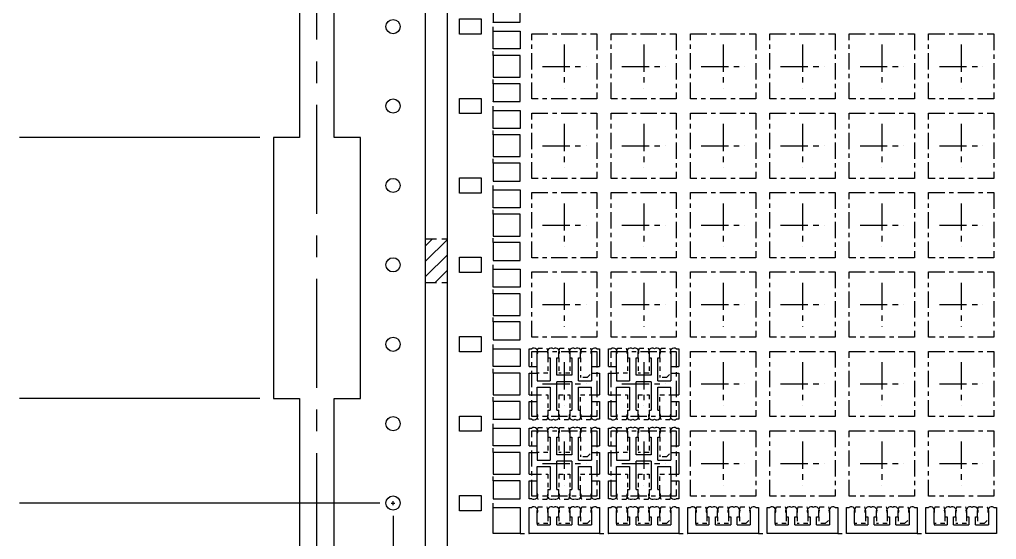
# Model space of a CAD drawing. Extents: x -116 to -15, y -123 to -4.
# Drawn here: x -97.91 to -75.45, y -67.79 to -55.84 of the extents above; entities that cross this region are included whole.
import ezdxf

# ---------------------------------------------------------------- set-up
doc = ezdxf.new("R2010")
doc.units = 0
doc.header["$MEASUREMENT"] = 0
for name, pattern in [('CENTER', [2, 1.25, -0.25, 0.25, -0.25]), ('CENTERX2', [4, 2.5, -0.5, 0.5, -0.5]), ('HIDDEN', [0.375, 0.25, -0.125])]:
    doc.linetypes.add(name, pattern=pattern)
doc.layers.add('1', color=7, linetype='CONTINUOUS')
doc.layers.add('1D', color=4, linetype='CONTINUOUS')

msp = doc.modelspace()

# ---------------------------------------------------------------- hatches: boundary and pattern name
at = {"layer": '1D', "linetype": 'ByBlock'}
h = msp.add_hatch(dxfattribs=at)
h.set_pattern_fill('ANSI31', color=256, scale=2, style=0)
h.set_pattern_definition([(45, (500.50223, 507.88547), (-0.176776695, 0.176776695), [])])
h.paths.add_polyline_path([(-88.074, -61.88), (-88.574, -61.88), (-88.574, -60.88), (-88.074, -60.88)])
h.paths.add_polyline_path([(-88.074, -29.22), (-88.574, -29.22), (-88.574, -28.22), (-88.074, -28.22)])
h.paths.add_polyline_path([(-88.074, -45.55), (-88.574, -45.55), (-88.574, -44.55), (-88.074, -44.55)])
h.paths.add_polyline_path([(-79.404, -19.55), (-79.404, -19.05), (-78.404, -19.05), (-78.404, -19.55)])
h.paths.add_polyline_path([(-46.744, -19.55), (-46.744, -19.05), (-45.744, -19.05), (-45.744, -19.55)])
h.paths.add_polyline_path([(-63.074, -19.55), (-63.074, -19.05), (-62.074, -19.05), (-62.074, -19.55)])
h.paths.add_polyline_path([(-37.074, -28.22), (-36.574, -28.22), (-36.574, -29.22), (-37.074, -29.22)])
h.paths.add_polyline_path([(-37.074, -60.88), (-36.574, -60.88), (-36.574, -61.88), (-37.074, -61.88)])
h.paths.add_polyline_path([(-37.074, -44.55), (-36.574, -44.55), (-36.574, -45.55), (-37.074, -45.55)])
h.paths.add_polyline_path([(-45.744, -70.55), (-45.744, -71.05), (-46.744, -71.05), (-46.744, -70.55)])
h.paths.add_polyline_path([(-78.404, -70.55), (-78.404, -71.05), (-79.404, -71.05), (-79.404, -70.55)])
h.paths.add_polyline_path([(-62.074, -70.55), (-62.074, -71.05), (-63.074, -71.05), (-63.074, -70.55)])

# ---------------------------------------------------------------- linework, layer by layer
at = {"layer": '1'}
for p, q in [((-86.197, -63.813), (-86.197, -63.402)), ((-86.197, -63.402), (-86.136, -63.402)), ((-86.011, -63.963), (-86.011, -63.478)), ((-85.761, -63.478), (-85.761, -63.613)), ((-85.511, -63.613), (-85.511, -63.478)), ((-85.261, -63.478), (-85.261, -63.613)), ((-85.011, -63.613), (-85.011, -63.478)), ((-84.761, -63.478), (-84.761, -63.963)), ((-84.636, -63.402), (-84.575, -63.402)), ((-84.575, -63.402), (-84.575, -63.813)), ((-84.372, -63.813), (-84.372, -63.402)), ((-84.372, -63.402), (-84.311, -63.402)), ((-84.186, -63.963), (-84.186, -63.478)), ((-83.936, -63.478), (-83.936, -63.613)), ((-83.686, -63.613), (-83.686, -63.478)), ((-83.436, -63.478), (-83.436, -63.613)), ((-83.186, -63.613), (-83.186, -63.478)), ((-82.936, -63.478), (-82.936, -63.963)), ((-82.811, -63.402), (-82.75, -63.402)), ((-82.75, -63.402), (-82.75, -63.813)), ((-85.761, -63.613), (-85.711, -63.613)), ((-85.561, -63.613), (-85.511, -63.613)), ((-85.261, -63.613), (-85.211, -63.613)), ((-85.061, -63.613), (-85.011, -63.613)), ((-83.936, -63.613), (-83.886, -63.613)), ((-83.736, -63.613), (-83.686, -63.613)), ((-83.436, -63.613), (-83.386, -63.613)), ((-83.236, -63.613), (-83.186, -63.613)), ((-86.197, -63.813), (-86.011, -63.813)), ((-86.197, -64.463), (-86.197, -63.963)), ((-86.197, -63.963), (-86.011, -63.963)), ((-86.011, -63.963), (-86.011, -64.138)), ((-84.761, -63.813), (-84.575, -63.813)), ((-84.761, -63.963), (-84.575, -63.963)), ((-84.761, -63.963), (-84.761, -64.138)), ((-84.372, -63.813), (-84.186, -63.813)), ((-84.372, -64.463), (-84.372, -63.963)), ((-84.372, -63.963), (-84.186, -63.963)), ((-84.186, -63.963), (-84.186, -64.138)), ((-82.936, -63.813), (-82.75, -63.813)), ((-82.936, -63.963), (-82.75, -63.963)), ((-82.936, -63.963), (-82.936, -64.138)), ((-86.011, -64.138), (-85.711, -64.138)), ((-85.211, -64.013), (-85.561, -64.013)), ((-85.211, -64.163), (-85.561, -64.163)), ((-85.061, -64.138), (-84.761, -64.138)), ((-84.186, -64.138), (-83.886, -64.138)), ((-83.386, -64.013), (-83.736, -64.013)), ((-83.386, -64.163), (-83.736, -64.163)), ((-83.236, -64.138), (-82.936, -64.138)), ((-86.011, -64.288), (-85.711, -64.288)), ((-86.011, -64.463), (-86.011, -64.288)), ((-85.061, -64.288), (-84.761, -64.288)), ((-84.761, -64.463), (-84.761, -64.288)), ((-84.186, -64.288), (-83.886, -64.288)), ((-84.186, -64.463), (-84.186, -64.288)), ((-83.236, -64.288), (-82.936, -64.288)), ((-82.936, -64.463), (-82.936, -64.288)), ((-86.197, -64.463), (-86.011, -64.463)), ((-86.197, -65.024), (-86.197, -64.613)), ((-86.197, -64.613), (-86.011, -64.613)), ((-86.011, -64.948), (-86.011, -64.463)), ((-84.761, -64.463), (-84.761, -64.948)), ((-84.761, -64.463), (-84.575, -64.463)), ((-84.761, -64.613), (-84.575, -64.613)), ((-84.575, -64.613), (-84.575, -65.024)), ((-84.372, -64.463), (-84.186, -64.463)), ((-84.372, -65.024), (-84.372, -64.613)), ((-84.372, -64.613), (-84.186, -64.613)), ((-84.186, -64.948), (-84.186, -64.463)), ((-82.936, -64.463), (-82.936, -64.948)), ((-82.936, -64.463), (-82.75, -64.463)), ((-82.936, -64.613), (-82.75, -64.613)), ((-82.75, -64.613), (-82.75, -65.024)), ((-85.761, -64.813), (-85.761, -64.948)), ((-85.761, -64.813), (-85.711, -64.813)), ((-85.561, -64.813), (-85.511, -64.813)), ((-85.511, -64.948), (-85.511, -64.813)), ((-85.261, -64.813), (-85.261, -64.948)), ((-85.261, -64.813), (-85.211, -64.813)), ((-85.061, -64.813), (-85.011, -64.813)), ((-85.011, -64.948), (-85.011, -64.813)), ((-83.936, -64.813), (-83.936, -64.948)), ((-83.936, -64.813), (-83.886, -64.813)), ((-83.736, -64.813), (-83.686, -64.813)), ((-83.686, -64.948), (-83.686, -64.813)), ((-83.436, -64.813), (-83.436, -64.948)), ((-83.436, -64.813), (-83.386, -64.813)), ((-83.236, -64.813), (-83.186, -64.813)), ((-83.186, -64.948), (-83.186, -64.813)), ((-86.136, -65.024), (-86.197, -65.024)), ((-84.575, -65.024), (-84.636, -65.024)), ((-84.311, -65.024), (-84.372, -65.024)), ((-82.75, -65.024), (-82.811, -65.024)), ((-86.197, -65.638), (-86.197, -65.227)), ((-86.197, -65.227), (-86.136, -65.227)), ((-86.011, -65.788), (-86.011, -65.303)), ((-85.761, -65.303), (-85.761, -65.438)), ((-85.511, -65.438), (-85.511, -65.303)), ((-85.261, -65.303), (-85.261, -65.438)), ((-85.011, -65.438), (-85.011, -65.303)), ((-84.761, -65.303), (-84.761, -65.788)), ((-84.636, -65.227), (-84.575, -65.227)), ((-84.575, -65.227), (-84.575, -65.638)), ((-84.372, -65.638), (-84.372, -65.227)), ((-84.372, -65.227), (-84.311, -65.227)), ((-84.186, -65.788), (-84.186, -65.303)), ((-83.936, -65.303), (-83.936, -65.438)), ((-83.686, -65.438), (-83.686, -65.303)), ((-83.436, -65.303), (-83.436, -65.438)), ((-83.186, -65.438), (-83.186, -65.303)), ((-82.936, -65.303), (-82.936, -65.788)), ((-82.811, -65.227), (-82.75, -65.227)), ((-82.75, -65.227), (-82.75, -65.638)), ((-85.761, -65.438), (-85.711, -65.438)), ((-85.561, -65.438), (-85.511, -65.438)), ((-85.261, -65.438), (-85.211, -65.438)), ((-85.061, -65.438), (-85.011, -65.438)), ((-83.936, -65.438), (-83.886, -65.438)), ((-83.736, -65.438), (-83.686, -65.438)), ((-83.436, -65.438), (-83.386, -65.438)), ((-83.236, -65.438), (-83.186, -65.438)), ((-86.197, -65.638), (-86.011, -65.638)), ((-86.197, -66.288), (-86.197, -65.788)), ((-86.197, -65.788), (-86.011, -65.788)), ((-86.011, -65.788), (-86.011, -65.963)), ((-84.761, -65.638), (-84.575, -65.638)), ((-84.761, -65.788), (-84.575, -65.788)), ((-84.761, -65.788), (-84.761, -65.963)), ((-84.372, -65.638), (-84.186, -65.638)), ((-84.372, -66.288), (-84.372, -65.788)), ((-84.372, -65.788), (-84.186, -65.788)), ((-84.186, -65.788), (-84.186, -65.963)), ((-82.936, -65.638), (-82.75, -65.638)), ((-82.936, -65.788), (-82.75, -65.788)), ((-82.936, -65.788), (-82.936, -65.963)), ((-86.011, -65.963), (-85.711, -65.963)), ((-85.211, -65.838), (-85.561, -65.838)), ((-85.211, -65.988), (-85.561, -65.988)), ((-85.061, -65.963), (-84.761, -65.963)), ((-84.186, -65.963), (-83.886, -65.963)), ((-83.386, -65.838), (-83.736, -65.838)), ((-83.386, -65.988), (-83.736, -65.988)), ((-83.236, -65.963), (-82.936, -65.963)), ((-86.011, -66.113), (-85.711, -66.113)), ((-86.011, -66.288), (-86.011, -66.113)), ((-85.061, -66.113), (-84.761, -66.113)), ((-84.761, -66.288), (-84.761, -66.113)), ((-84.186, -66.113), (-83.886, -66.113)), ((-84.186, -66.288), (-84.186, -66.113)), ((-83.236, -66.113), (-82.936, -66.113)), ((-82.936, -66.288), (-82.936, -66.113)), ((-86.197, -66.288), (-86.011, -66.288)), ((-86.197, -66.849), (-86.197, -66.438)), ((-86.197, -66.438), (-86.011, -66.438)), ((-86.011, -66.773), (-86.011, -66.288)), ((-84.761, -66.288), (-84.761, -66.773)), ((-84.761, -66.288), (-84.575, -66.288)), ((-84.761, -66.438), (-84.575, -66.438)), ((-84.575, -66.438), (-84.575, -66.849)), ((-84.372, -66.288), (-84.186, -66.288)), ((-84.372, -66.849), (-84.372, -66.438)), ((-84.372, -66.438), (-84.186, -66.438)), ((-84.186, -66.773), (-84.186, -66.288)), ((-82.936, -66.288), (-82.936, -66.773)), ((-82.936, -66.288), (-82.75, -66.288)), ((-82.936, -66.438), (-82.75, -66.438)), ((-82.75, -66.438), (-82.75, -66.849)), ((-85.761, -66.638), (-85.761, -66.773)), ((-85.761, -66.638), (-85.711, -66.638)), ((-85.561, -66.638), (-85.511, -66.638)), ((-85.511, -66.773), (-85.511, -66.638)), ((-85.261, -66.638), (-85.261, -66.773)), ((-85.261, -66.638), (-85.211, -66.638)), ((-85.061, -66.638), (-85.011, -66.638)), ((-85.011, -66.773), (-85.011, -66.638)), ((-83.936, -66.638), (-83.936, -66.773)), ((-83.936, -66.638), (-83.886, -66.638)), ((-83.736, -66.638), (-83.686, -66.638)), ((-83.686, -66.773), (-83.686, -66.638)), ((-83.436, -66.638), (-83.436, -66.773)), ((-83.436, -66.638), (-83.386, -66.638)), ((-83.236, -66.638), (-83.186, -66.638)), ((-83.186, -66.773), (-83.186, -66.638)), ((-86.136, -66.849), (-86.197, -66.849)), ((-84.575, -66.849), (-84.636, -66.849)), ((-84.311, -66.849), (-84.372, -66.849)), ((-82.75, -66.849), (-82.811, -66.849)), ((-86.011, -67.423), (-86.011, -67.128)), ((-85.761, -67.128), (-85.761, -67.263)), ((-85.511, -67.263), (-85.511, -67.128)), ((-85.261, -67.128), (-85.261, -67.263)), ((-85.011, -67.263), (-85.011, -67.128)), ((-84.761, -67.128), (-84.761, -67.448)), ((-84.186, -67.423), (-84.186, -67.128)), ((-83.936, -67.128), (-83.936, -67.263)), ((-83.686, -67.263), (-83.686, -67.128)), ((-83.436, -67.128), (-83.436, -67.263)), ((-83.186, -67.263), (-83.186, -67.128)), ((-82.936, -67.128), (-82.936, -67.448)), ((-82.361, -67.423), (-82.361, -67.128)), ((-82.111, -67.128), (-82.111, -67.263)), ((-81.861, -67.263), (-81.861, -67.128)), ((-81.611, -67.128), (-81.611, -67.263)), ((-81.361, -67.263), (-81.361, -67.128)), ((-81.111, -67.128), (-81.111, -67.448)), ((-80.536, -67.423), (-80.536, -67.128)), ((-80.286, -67.128), (-80.286, -67.263)), ((-80.036, -67.263), (-80.036, -67.128)), ((-79.786, -67.128), (-79.786, -67.263)), ((-79.536, -67.263), (-79.536, -67.128)), ((-79.286, -67.128), (-79.286, -67.448)), ((-78.711, -67.423), (-78.711, -67.128)), ((-78.461, -67.128), (-78.461, -67.263)), ((-78.211, -67.263), (-78.211, -67.128)), ((-77.961, -67.128), (-77.961, -67.263)), ((-77.711, -67.263), (-77.711, -67.128)), ((-77.461, -67.128), (-77.461, -67.448)), ((-76.886, -67.423), (-76.886, -67.128)), ((-76.636, -67.128), (-76.636, -67.263)), ((-76.386, -67.263), (-76.386, -67.128)), ((-76.136, -67.128), (-76.136, -67.263)), ((-75.886, -67.263), (-75.886, -67.128)), ((-75.636, -67.128), (-75.636, -67.448)), ((-85.761, -67.263), (-85.711, -67.263)), ((-85.561, -67.263), (-85.511, -67.263)), ((-85.261, -67.263), (-85.211, -67.263)), ((-85.061, -67.263), (-85.011, -67.263)), ((-84.761, -67.323), (-84.761, -67.448)), ((-83.936, -67.263), (-83.886, -67.263)), ((-83.736, -67.263), (-83.686, -67.263)), ((-83.436, -67.263), (-83.386, -67.263)), ((-83.236, -67.263), (-83.186, -67.263)), ((-82.936, -67.323), (-82.936, -67.448)), ((-82.111, -67.263), (-82.061, -67.263)), ((-81.911, -67.263), (-81.861, -67.263)), ((-81.611, -67.263), (-81.561, -67.263)), ((-81.411, -67.263), (-81.361, -67.263)), ((-81.111, -67.323), (-81.111, -67.448)), ((-80.286, -67.263), (-80.236, -67.263)), ((-80.086, -67.263), (-80.036, -67.263)), ((-79.786, -67.263), (-79.736, -67.263)), ((-79.586, -67.263), (-79.536, -67.263)), ((-79.286, -67.323), (-79.286, -67.448)), ((-78.461, -67.263), (-78.411, -67.263)), ((-78.261, -67.263), (-78.211, -67.263)), ((-77.961, -67.263), (-77.911, -67.263)), ((-77.761, -67.263), (-77.711, -67.263)), ((-77.461, -67.323), (-77.461, -67.448)), ((-76.636, -67.263), (-76.586, -67.263)), ((-76.436, -67.263), (-76.386, -67.263)), ((-76.136, -67.263), (-76.086, -67.263)), ((-75.936, -67.263), (-75.886, -67.263)), ((-75.636, -67.323), (-75.636, -67.448)), ((-86.011, -67.423), (-86.011, -67.448)), ((-86.011, -67.448), (-85.711, -67.448)), ((-85.561, -67.448), (-85.211, -67.448)), ((-85.061, -67.448), (-84.761, -67.448)), ((-84.186, -67.423), (-84.186, -67.448)), ((-84.186, -67.448), (-83.886, -67.448)), ((-83.736, -67.448), (-83.386, -67.448)), ((-83.236, -67.448), (-82.936, -67.448)), ((-82.361, -67.423), (-82.361, -67.448)), ((-82.361, -67.448), (-82.061, -67.448)), ((-81.911, -67.448), (-81.561, -67.448)), ((-81.411, -67.448), (-81.111, -67.448)), ((-80.536, -67.423), (-80.536, -67.448)), ((-80.536, -67.448), (-80.236, -67.448)), ((-80.086, -67.448), (-79.736, -67.448)), ((-79.586, -67.448), (-79.286, -67.448)), ((-78.711, -67.423), (-78.711, -67.448)), ((-78.711, -67.448), (-78.411, -67.448)), ((-78.261, -67.448), (-77.911, -67.448)), ((-77.761, -67.448), (-77.461, -67.448)), ((-76.886, -67.423), (-76.886, -67.448)), ((-76.886, -67.448), (-76.586, -67.448)), ((-76.436, -67.448), (-76.086, -67.448)), ((-75.936, -67.448), (-75.636, -67.448))]:
    msp.add_line(p, q, dxfattribs=at)
at = {"layer": '1', "linetype": 'ByBlock'}
for p, q in [((-86.197, -67.648), (-86.197, -67.052)), ((-86.197, -67.052), (-86.136, -67.052)), ((-84.636, -67.052), (-84.575, -67.052)), ((-84.575, -67.052), (-84.575, -67.648)), ((-84.372, -67.648), (-84.372, -67.052)), ((-84.372, -67.052), (-84.311, -67.052)), ((-82.811, -67.052), (-82.75, -67.052)), ((-82.75, -67.052), (-82.75, -67.648)), ((-82.547, -67.648), (-82.547, -67.052)), ((-82.547, -67.052), (-82.486, -67.052)), ((-80.986, -67.052), (-80.925, -67.052)), ((-80.925, -67.052), (-80.925, -67.648)), ((-80.722, -67.648), (-80.722, -67.052)), ((-80.722, -67.052), (-80.661, -67.052)), ((-79.161, -67.052), (-79.1, -67.052)), ((-79.1, -67.052), (-79.1, -67.648)), ((-78.897, -67.648), (-78.897, -67.052)), ((-78.897, -67.052), (-78.836, -67.052)), ((-77.336, -67.052), (-77.275, -67.052)), ((-77.275, -67.052), (-77.275, -67.648)), ((-77.072, -67.648), (-77.072, -67.052)), ((-77.072, -67.052), (-77.011, -67.052)), ((-75.511, -67.052), (-75.45, -67.052)), ((-75.45, -67.052), (-75.45, -67.648)), ((-84.575, -67.648), (-86.197, -67.648)), ((-82.75, -67.648), (-84.372, -67.648)), ((-80.925, -67.648), (-82.547, -67.648)), ((-79.1, -67.648), (-80.722, -67.648)), ((-77.275, -67.648), (-78.897, -67.648)), ((-75.45, -67.648), (-77.072, -67.648))]:
    msp.add_line(p, q, dxfattribs=at)
for points in [[(-36.574, -71.05), (-88.574, -71.05), (-88.574, -19.05), (-36.574, -19.05)], [(-37.074, -70.55), (-88.074, -70.55), (-88.074, -19.55), (-37.074, -19.55)], [(-86.4, -55.488), (-87.021, -55.488), (-87.021, -55.899), (-86.4, -55.899)], [(-87.298, -56.175), (-87.798, -56.175), (-87.798, -55.825), (-87.298, -55.825)], [(-86.4, -56.102), (-86.4, -56.513), (-87.021, -56.513), (-87.021, -56.102)], [(-86.4, -57.163), (-86.4, -56.663), (-87.021, -56.663), (-87.021, -57.163)], [(-86.4, -57.313), (-87.021, -57.313), (-87.021, -57.724), (-86.4, -57.724)], [(-87.298, -58), (-87.798, -58), (-87.798, -57.65), (-87.298, -57.65)], [(-86.4, -57.927), (-86.4, -58.338), (-87.021, -58.338), (-87.021, -57.927)], [(-86.4, -58.988), (-86.4, -58.488), (-87.021, -58.488), (-87.021, -58.988)], [(-86.4, -59.138), (-87.021, -59.138), (-87.021, -59.549), (-86.4, -59.549)], [(-87.298, -59.825), (-87.798, -59.825), (-87.798, -59.475), (-87.298, -59.475)], [(-86.4, -59.752), (-86.4, -60.163), (-87.021, -60.163), (-87.021, -59.752)], [(-86.4, -60.813), (-86.4, -60.313), (-87.021, -60.313), (-87.021, -60.813)], [(-86.4, -60.963), (-87.021, -60.963), (-87.021, -61.374), (-86.4, -61.374)], [(-87.298, -61.65), (-87.798, -61.65), (-87.798, -61.3), (-87.298, -61.3)], [(-86.4, -61.577), (-86.4, -61.988), (-87.021, -61.988), (-87.021, -61.577)], [(-86.4, -62.638), (-86.4, -62.138), (-87.021, -62.138), (-87.021, -62.638)], [(-86.4, -62.788), (-87.021, -62.788), (-87.021, -63.199), (-86.4, -63.199)], [(-87.298, -63.475), (-87.798, -63.475), (-87.798, -63.125), (-87.298, -63.125)], [(-86.4, -63.402), (-86.4, -63.813), (-87.021, -63.813), (-87.021, -63.402)], [(-86.4, -64.463), (-86.4, -63.963), (-87.021, -63.963), (-87.021, -64.463)], [(-86.4, -64.613), (-87.021, -64.613), (-87.021, -65.024), (-86.4, -65.024)], [(-87.298, -65.3), (-87.798, -65.3), (-87.798, -64.95), (-87.298, -64.95)], [(-86.4, -65.227), (-86.4, -65.638), (-87.021, -65.638), (-87.021, -65.227)], [(-86.4, -66.288), (-86.4, -65.788), (-87.021, -65.788), (-87.021, -66.288)], [(-86.4, -66.438), (-87.021, -66.438), (-87.021, -66.849), (-86.4, -66.849)], [(-87.298, -67.125), (-87.798, -67.125), (-87.798, -66.775), (-87.298, -66.775)], [(-86.4, -67.052), (-86.4, -67.648), (-87.021, -67.648), (-87.021, -67.052)]]:
    msp.add_lwpolyline(points, close=True, dxfattribs=at)
at = {"layer": '1'}
msp.add_lwpolyline([(-91.474, -42.05), (-91.474, -48.05), (-92.074, -48.05), (-92.074, -54.05), (-91.474, -54.05), (-91.474, -58.55), (-92.074, -58.55), (-92.074, -64.55), (-91.474, -64.55), (-91.474, -68.958, 1), (-90.674, -68.958), (-90.674, -64.55), (-90.074, -64.55), (-90.074, -58.55), (-90.674, -58.55), (-90.674, -54.05), (-90.074, -54.05), (-90.074, -48.05), (-90.674, -48.05), (-90.674, -42.05)], format="xyb", dxfattribs=at)
for points in [[(-85.711, -63.613), (-85.711, -64.138)], [(-85.561, -64.013), (-85.561, -63.613)], [(-85.211, -63.613), (-85.211, -64.013)], [(-85.061, -64.138), (-85.061, -63.613)], [(-83.886, -63.613), (-83.886, -64.138)], [(-83.736, -64.013), (-83.736, -63.613)], [(-83.386, -63.613), (-83.386, -64.013)], [(-83.236, -64.138), (-83.236, -63.613)], [(-84.575, -63.963), (-84.575, -64.463)], [(-82.75, -63.963), (-82.75, -64.463)], [(-85.561, -64.813), (-85.561, -64.163)], [(-85.211, -64.163), (-85.211, -64.813)], [(-83.736, -64.813), (-83.736, -64.163)], [(-83.386, -64.163), (-83.386, -64.813)], [(-85.711, -64.288), (-85.711, -64.813)], [(-85.061, -64.813), (-85.061, -64.288)], [(-83.886, -64.288), (-83.886, -64.813)], [(-83.236, -64.813), (-83.236, -64.288)], [(-85.711, -65.438), (-85.711, -65.963)], [(-85.561, -65.838), (-85.561, -65.438)], [(-85.211, -65.438), (-85.211, -65.838)], [(-85.061, -65.963), (-85.061, -65.438)], [(-83.886, -65.438), (-83.886, -65.963)], [(-83.736, -65.838), (-83.736, -65.438)], [(-83.386, -65.438), (-83.386, -65.838)], [(-83.236, -65.963), (-83.236, -65.438)], [(-84.575, -65.788), (-84.575, -66.288)], [(-82.75, -65.788), (-82.75, -66.288)], [(-85.561, -66.638), (-85.561, -65.988)], [(-85.211, -65.988), (-85.211, -66.638)], [(-83.736, -66.638), (-83.736, -65.988)], [(-83.386, -65.988), (-83.386, -66.638)], [(-85.711, -66.113), (-85.711, -66.638)], [(-85.061, -66.638), (-85.061, -66.113)], [(-83.886, -66.113), (-83.886, -66.638)], [(-83.236, -66.638), (-83.236, -66.113)], [(-85.711, -67.263), (-85.711, -67.448)], [(-85.561, -67.448), (-85.561, -67.263)], [(-85.211, -67.263), (-85.211, -67.448)], [(-85.061, -67.448), (-85.061, -67.263)], [(-83.886, -67.263), (-83.886, -67.448)], [(-83.736, -67.448), (-83.736, -67.263)], [(-83.386, -67.263), (-83.386, -67.448)], [(-83.236, -67.448), (-83.236, -67.263)], [(-82.061, -67.263), (-82.061, -67.448)], [(-81.911, -67.448), (-81.911, -67.263)], [(-81.561, -67.263), (-81.561, -67.448)], [(-81.411, -67.448), (-81.411, -67.263)], [(-80.236, -67.263), (-80.236, -67.448)], [(-80.086, -67.448), (-80.086, -67.263)], [(-79.736, -67.263), (-79.736, -67.448)], [(-79.586, -67.448), (-79.586, -67.263)], [(-78.411, -67.263), (-78.411, -67.448)], [(-78.261, -67.448), (-78.261, -67.263)], [(-77.911, -67.263), (-77.911, -67.448)], [(-77.761, -67.448), (-77.761, -67.263)], [(-76.586, -67.263), (-76.586, -67.448)], [(-76.436, -67.448), (-76.436, -67.263)], [(-76.086, -67.263), (-76.086, -67.448)], [(-75.936, -67.448), (-75.936, -67.263)]]:
    msp.add_lwpolyline(points, dxfattribs=at)
for centre in [(-89.324, -56), (-89.324, -57.825), (-89.324, -59.65), (-89.324, -61.475), (-89.324, -63.3), (-89.324, -65.125), (-89.324, -66.95)]:
    msp.add_circle(centre, 0.163, dxfattribs=at)
for centre, start, end in [((-86.086, -63.477), 326.4668, 123.5996), ((-85.686, -63.477), 56.4004, 213.5332), ((-85.586, -63.477), 326.4668, 123.5996), ((-85.186, -63.477), 56.4004, 213.5332), ((-85.086, -63.477), 326.4668, 123.5996), ((-84.686, -63.477), 56.4004, 213.5332), ((-84.261, -63.477), 326.4668, 123.5996), ((-83.861, -63.477), 56.4004, 213.5332), ((-83.761, -63.477), 326.4668, 123.5996), ((-83.361, -63.477), 56.4004, 213.5332), ((-83.261, -63.477), 326.4668, 123.5996), ((-82.861, -63.477), 56.4004, 213.5332), ((-86.086, -64.949), 236.4004, 33.5332), ((-85.686, -64.949), 146.4668, 303.5996), ((-85.586, -64.949), 236.4004, 33.5332), ((-85.186, -64.949), 146.4668, 303.5996), ((-85.086, -64.949), 236.4004, 33.5332), ((-84.686, -64.949), 146.4668, 303.5996), ((-84.261, -64.949), 236.4004, 33.5332), ((-83.861, -64.949), 146.4668, 303.5996), ((-83.761, -64.949), 236.4004, 33.5332), ((-83.361, -64.949), 146.4668, 303.5996), ((-83.261, -64.949), 236.4004, 33.5332), ((-82.861, -64.949), 146.4668, 303.5996), ((-86.086, -65.302), 326.4668, 123.5996), ((-85.686, -65.302), 56.4004, 213.5332), ((-85.586, -65.302), 326.4668, 123.5996), ((-85.186, -65.302), 56.4004, 213.5332), ((-85.086, -65.302), 326.4668, 123.5996), ((-84.686, -65.302), 56.4004, 213.5332), ((-84.261, -65.302), 326.4668, 123.5996), ((-83.861, -65.302), 56.4004, 213.5332), ((-83.761, -65.302), 326.4668, 123.5996), ((-83.361, -65.302), 56.4004, 213.5332), ((-83.261, -65.302), 326.4668, 123.5996), ((-82.861, -65.302), 56.4004, 213.5332), ((-86.086, -66.774), 236.4004, 33.5332), ((-85.686, -66.774), 146.4668, 303.5996), ((-85.586, -66.774), 236.4004, 33.5332), ((-85.186, -66.774), 146.4668, 303.5996), ((-85.086, -66.774), 236.4004, 33.5332), ((-84.686, -66.774), 146.4668, 303.5996), ((-84.261, -66.774), 236.4004, 33.5332), ((-83.861, -66.774), 146.4668, 303.5996), ((-83.761, -66.774), 236.4004, 33.5332), ((-83.361, -66.774), 146.4668, 303.5996), ((-83.261, -66.774), 236.4004, 33.5332), ((-82.861, -66.774), 146.4668, 303.5996), ((-86.086, -67.127), 326.4668, 123.5996), ((-85.686, -67.127), 56.4004, 213.5332), ((-85.586, -67.127), 326.4668, 123.5996), ((-85.186, -67.127), 56.4004, 213.5332), ((-85.086, -67.127), 326.4668, 123.5996), ((-84.686, -67.127), 56.4004, 213.5332), ((-84.261, -67.127), 326.4668, 123.5996), ((-83.861, -67.127), 56.4004, 213.5332), ((-83.761, -67.127), 326.4668, 123.5996), ((-83.361, -67.127), 56.4004, 213.5332), ((-83.261, -67.127), 326.4668, 123.5996), ((-82.861, -67.127), 56.4004, 213.5332), ((-82.436, -67.127), 326.4668, 123.5996), ((-82.036, -67.127), 56.4004, 213.5332), ((-81.936, -67.127), 326.4668, 123.5996), ((-81.536, -67.127), 56.4004, 213.5332), ((-81.436, -67.127), 326.4668, 123.5996), ((-81.036, -67.127), 56.4004, 213.5332), ((-80.611, -67.127), 326.4668, 123.5996), ((-80.211, -67.127), 56.4004, 213.5332), ((-80.111, -67.127), 326.4668, 123.5996), ((-79.711, -67.127), 56.4004, 213.5332), ((-79.611, -67.127), 326.4668, 123.5996), ((-79.211, -67.127), 56.4004, 213.5332), ((-78.786, -67.127), 326.4668, 123.5996), ((-78.386, -67.127), 56.4004, 213.5332), ((-78.286, -67.127), 326.4668, 123.5996), ((-77.886, -67.127), 56.4004, 213.5332), ((-77.786, -67.127), 326.4668, 123.5996), ((-77.386, -67.127), 56.4004, 213.5332), ((-76.961, -67.127), 326.4668, 123.5996), ((-76.561, -67.127), 56.4004, 213.5332), ((-76.461, -67.127), 326.4668, 123.5996), ((-76.061, -67.127), 56.4004, 213.5332), ((-75.961, -67.127), 326.4668, 123.5996), ((-75.561, -67.127), 56.4004, 213.5332)]:
    msp.add_arc(centre, 0.0901, start, end, dxfattribs=at)
at = {"layer": '1D', "linetype": 'CENTERX2'}
msp.add_line((-91.074, -76.3), (-91.074, -13.8), dxfattribs=at)
at = {"layer": '1D', "linetype": 'HIDDEN', "ltscale": 0.4}
for p, q in [((-87.021, -56.102), (-87.021, -55.899)), ((-87.021, -56.663), (-87.021, -56.513)), ((-87.021, -57.313), (-87.021, -57.163)), ((-87.021, -57.927), (-87.021, -57.724)), ((-87.021, -58.488), (-87.021, -58.338)), ((-87.021, -59.138), (-87.021, -58.988)), ((-87.021, -59.752), (-87.021, -59.549)), ((-87.021, -60.313), (-87.021, -60.163)), ((-87.021, -60.963), (-87.021, -60.813)), ((-87.021, -61.577), (-87.021, -61.374)), ((-87.021, -62.138), (-87.021, -61.988)), ((-87.021, -62.788), (-87.021, -62.638)), ((-87.021, -63.402), (-87.021, -63.199)), ((-87.021, -63.963), (-87.021, -63.813)), ((-87.021, -64.613), (-87.021, -64.463)), ((-87.021, -65.227), (-87.021, -65.024)), ((-87.021, -65.788), (-87.021, -65.638)), ((-87.021, -66.438), (-87.021, -66.288)), ((-87.021, -67.052), (-87.021, -66.849)), ((-86.4, -67.648), (-86.197, -67.648)), ((-84.575, -67.648), (-84.372, -67.648)), ((-82.75, -67.648), (-82.547, -67.648)), ((-80.925, -67.648), (-80.722, -67.648)), ((-79.1, -67.648), (-78.897, -67.648)), ((-77.275, -67.648), (-77.072, -67.648))]:
    msp.add_line(p, q, dxfattribs=at)
at = {"layer": '1D', "linetype": 'CENTER', "ltscale": 0.5}
for p, q in [((-85.386, -56.412), (-85.386, -57.414)), ((-83.561, -56.412), (-83.561, -57.414)), ((-81.736, -56.412), (-81.736, -57.414)), ((-79.911, -56.412), (-79.911, -57.414)), ((-78.086, -56.412), (-78.086, -57.414)), ((-76.261, -56.412), (-76.261, -57.414)), ((-85.887, -56.913), (-84.885, -56.913)), ((-84.062, -56.913), (-83.06, -56.913)), ((-82.237, -56.913), (-81.235, -56.913)), ((-80.412, -56.913), (-79.41, -56.913)), ((-78.587, -56.913), (-77.585, -56.913)), ((-76.762, -56.913), (-75.76, -56.913)), ((-85.386, -58.237), (-85.386, -59.239)), ((-83.561, -58.237), (-83.561, -59.239)), ((-81.736, -58.237), (-81.736, -59.239)), ((-79.911, -58.237), (-79.911, -59.239)), ((-78.086, -58.237), (-78.086, -59.239)), ((-76.261, -58.237), (-76.261, -59.239)), ((-85.887, -58.738), (-84.885, -58.738)), ((-84.062, -58.738), (-83.06, -58.738)), ((-82.237, -58.738), (-81.235, -58.738)), ((-80.412, -58.738), (-79.41, -58.738)), ((-78.587, -58.738), (-77.585, -58.738)), ((-76.762, -58.738), (-75.76, -58.738)), ((-85.386, -60.062), (-85.386, -61.064)), ((-83.561, -60.062), (-83.561, -61.064)), ((-81.736, -60.062), (-81.736, -61.064)), ((-79.911, -60.062), (-79.911, -61.064)), ((-78.086, -60.062), (-78.086, -61.064)), ((-76.261, -60.062), (-76.261, -61.064)), ((-85.887, -60.563), (-84.885, -60.563)), ((-84.062, -60.563), (-83.06, -60.563)), ((-82.237, -60.563), (-81.235, -60.563)), ((-80.412, -60.563), (-79.41, -60.563)), ((-78.587, -60.563), (-77.585, -60.563)), ((-76.762, -60.563), (-75.76, -60.563)), ((-85.386, -61.887), (-85.386, -62.889)), ((-83.561, -61.887), (-83.561, -62.889)), ((-81.736, -61.887), (-81.736, -62.889)), ((-79.911, -61.887), (-79.911, -62.889)), ((-78.086, -61.887), (-78.086, -62.889)), ((-76.261, -61.887), (-76.261, -62.889)), ((-85.887, -62.388), (-84.885, -62.388)), ((-84.062, -62.388), (-83.06, -62.388)), ((-82.237, -62.388), (-81.235, -62.388)), ((-80.412, -62.388), (-79.41, -62.388)), ((-78.587, -62.388), (-77.585, -62.388)), ((-76.762, -62.388), (-75.76, -62.388)), ((-85.386, -63.712), (-85.386, -64.714)), ((-83.561, -63.712), (-83.561, -64.714)), ((-81.736, -63.712), (-81.736, -64.714)), ((-79.911, -63.712), (-79.911, -64.714)), ((-78.086, -63.712), (-78.086, -64.714)), ((-76.261, -63.712), (-76.261, -64.714)), ((-85.887, -64.213), (-84.885, -64.213)), ((-84.062, -64.213), (-83.06, -64.213)), ((-82.237, -64.213), (-81.235, -64.213)), ((-80.412, -64.213), (-79.41, -64.213)), ((-78.587, -64.213), (-77.585, -64.213)), ((-76.762, -64.213), (-75.76, -64.213)), ((-85.386, -65.537), (-85.386, -66.539)), ((-83.561, -65.537), (-83.561, -66.539)), ((-81.736, -65.537), (-81.736, -66.539)), ((-79.911, -65.537), (-79.911, -66.539)), ((-78.086, -65.537), (-78.086, -66.539)), ((-76.261, -65.537), (-76.261, -66.539)), ((-85.887, -66.038), (-84.885, -66.038)), ((-84.062, -66.038), (-83.06, -66.038)), ((-82.237, -66.038), (-81.235, -66.038)), ((-80.412, -66.038), (-79.41, -66.038)), ((-78.587, -66.038), (-77.585, -66.038)), ((-76.762, -66.038), (-75.76, -66.038))]:
    msp.add_line(p, q, dxfattribs=at)
at = {"layer": '1D'}
for p, q in [((-92.386, -58.55), (-97.911, -58.55)), ((-92.386, -64.55), (-97.911, -64.55)), ((-89.324, -66.995), (-89.324, -66.905)), ((-89.624, -66.95), (-97.911, -66.95)), ((-89.369, -66.95), (-89.279, -66.95))]:
    msp.add_line(p, q, dxfattribs=at)
at = {"layer": '1D', "linetype": 'HIDDEN'}
for p, q in [((-88.574, -60.88), (-88.074, -60.88)), ((-88.574, -61.88), (-88.074, -61.88))]:
    msp.add_line(p, q, dxfattribs=at)
at = {"layer": '1D', "linetype": 'HIDDEN', "ltscale": 0.3}
for p, q in [((-86.011, -63.478), (-85.986, -63.387)), ((-85.986, -63.387), (-85.786, -63.387)), ((-85.786, -63.387), (-85.761, -63.478)), ((-85.511, -63.478), (-85.486, -63.387)), ((-85.486, -63.387), (-85.286, -63.387)), ((-85.286, -63.387), (-85.261, -63.478)), ((-85.011, -63.478), (-84.986, -63.387)), ((-84.986, -63.387), (-84.786, -63.387)), ((-84.786, -63.387), (-84.761, -63.478)), ((-84.186, -63.478), (-84.161, -63.387)), ((-84.161, -63.387), (-83.961, -63.387)), ((-83.961, -63.387), (-83.936, -63.478)), ((-83.686, -63.478), (-83.661, -63.387)), ((-83.661, -63.387), (-83.461, -63.387)), ((-83.461, -63.387), (-83.436, -63.478)), ((-83.186, -63.478), (-83.161, -63.387)), ((-83.161, -63.387), (-82.961, -63.387)), ((-82.961, -63.387), (-82.936, -63.478)), ((-85.761, -63.613), (-85.761, -63.963)), ((-85.511, -63.613), (-85.511, -63.963)), ((-85.261, -63.613), (-85.261, -63.963)), ((-85.011, -63.613), (-85.011, -64.063)), ((-83.936, -63.613), (-83.936, -63.963)), ((-83.686, -63.613), (-83.686, -63.963)), ((-83.436, -63.613), (-83.436, -63.963)), ((-83.186, -63.613), (-83.186, -64.063)), ((-85.761, -63.963), (-86.011, -63.963)), ((-85.261, -63.963), (-85.511, -63.963)), ((-84.861, -64.063), (-84.761, -63.963)), ((-83.936, -63.963), (-84.186, -63.963)), ((-83.436, -63.963), (-83.686, -63.963)), ((-83.036, -64.063), (-82.936, -63.963)), ((-84.861, -64.063), (-85.011, -64.063)), ((-83.036, -64.063), (-83.186, -64.063)), ((-86.011, -64.463), (-85.761, -64.463)), ((-85.761, -64.463), (-85.761, -64.813)), ((-85.511, -64.463), (-85.261, -64.463)), ((-85.511, -64.463), (-85.511, -64.813)), ((-85.261, -64.463), (-85.261, -64.813)), ((-85.011, -64.463), (-84.761, -64.463)), ((-85.011, -64.813), (-85.011, -64.463)), ((-84.186, -64.463), (-83.936, -64.463)), ((-83.936, -64.463), (-83.936, -64.813)), ((-83.686, -64.463), (-83.436, -64.463)), ((-83.686, -64.463), (-83.686, -64.813)), ((-83.436, -64.463), (-83.436, -64.813)), ((-83.186, -64.463), (-82.936, -64.463)), ((-83.186, -64.813), (-83.186, -64.463)), ((-85.986, -65.039), (-86.011, -64.948)), ((-85.786, -65.039), (-85.986, -65.039)), ((-85.761, -64.948), (-85.786, -65.039)), ((-85.486, -65.039), (-85.511, -64.948)), ((-85.286, -65.039), (-85.486, -65.039)), ((-85.261, -64.948), (-85.286, -65.039)), ((-84.986, -65.039), (-85.011, -64.948)), ((-84.786, -65.039), (-84.986, -65.039)), ((-84.761, -64.948), (-84.786, -65.039)), ((-84.161, -65.039), (-84.186, -64.948)), ((-83.961, -65.039), (-84.161, -65.039)), ((-83.936, -64.948), (-83.961, -65.039)), ((-83.661, -65.039), (-83.686, -64.948)), ((-83.461, -65.039), (-83.661, -65.039)), ((-83.436, -64.948), (-83.461, -65.039)), ((-83.161, -65.039), (-83.186, -64.948)), ((-82.961, -65.039), (-83.161, -65.039)), ((-82.936, -64.948), (-82.961, -65.039)), ((-86.011, -65.303), (-85.986, -65.212)), ((-85.986, -65.212), (-85.786, -65.212)), ((-85.786, -65.212), (-85.761, -65.303)), ((-85.511, -65.303), (-85.486, -65.212)), ((-85.486, -65.212), (-85.286, -65.212)), ((-85.286, -65.212), (-85.261, -65.303)), ((-85.011, -65.303), (-84.986, -65.212)), ((-84.986, -65.212), (-84.786, -65.212)), ((-84.786, -65.212), (-84.761, -65.303)), ((-84.186, -65.303), (-84.161, -65.212)), ((-84.161, -65.212), (-83.961, -65.212)), ((-83.961, -65.212), (-83.936, -65.303)), ((-83.686, -65.303), (-83.661, -65.212)), ((-83.661, -65.212), (-83.461, -65.212)), ((-83.461, -65.212), (-83.436, -65.303)), ((-83.186, -65.303), (-83.161, -65.212)), ((-83.161, -65.212), (-82.961, -65.212)), ((-82.961, -65.212), (-82.936, -65.303)), ((-85.761, -65.438), (-85.761, -65.788)), ((-85.511, -65.438), (-85.511, -65.788)), ((-85.261, -65.438), (-85.261, -65.788)), ((-85.011, -65.438), (-85.011, -65.888)), ((-83.936, -65.438), (-83.936, -65.788)), ((-83.686, -65.438), (-83.686, -65.788)), ((-83.436, -65.438), (-83.436, -65.788)), ((-83.186, -65.438), (-83.186, -65.888)), ((-85.761, -65.788), (-86.011, -65.788)), ((-85.261, -65.788), (-85.511, -65.788)), ((-84.861, -65.888), (-84.761, -65.788)), ((-83.936, -65.788), (-84.186, -65.788)), ((-83.436, -65.788), (-83.686, -65.788)), ((-83.036, -65.888), (-82.936, -65.788)), ((-84.861, -65.888), (-85.011, -65.888)), ((-83.036, -65.888), (-83.186, -65.888)), ((-86.011, -66.288), (-85.761, -66.288)), ((-85.761, -66.288), (-85.761, -66.638)), ((-85.511, -66.288), (-85.261, -66.288)), ((-85.511, -66.288), (-85.511, -66.638)), ((-85.261, -66.288), (-85.261, -66.638)), ((-85.011, -66.288), (-84.761, -66.288)), ((-85.011, -66.638), (-85.011, -66.288)), ((-84.186, -66.288), (-83.936, -66.288)), ((-83.936, -66.288), (-83.936, -66.638)), ((-83.686, -66.288), (-83.436, -66.288)), ((-83.686, -66.288), (-83.686, -66.638)), ((-83.436, -66.288), (-83.436, -66.638)), ((-83.186, -66.288), (-82.936, -66.288)), ((-83.186, -66.638), (-83.186, -66.288)), ((-85.986, -66.864), (-86.011, -66.773)), ((-85.786, -66.864), (-85.986, -66.864)), ((-85.761, -66.773), (-85.786, -66.864)), ((-85.486, -66.864), (-85.511, -66.773)), ((-85.286, -66.864), (-85.486, -66.864)), ((-85.261, -66.773), (-85.286, -66.864)), ((-84.986, -66.864), (-85.011, -66.773)), ((-84.786, -66.864), (-84.986, -66.864)), ((-84.761, -66.773), (-84.786, -66.864)), ((-84.161, -66.864), (-84.186, -66.773)), ((-83.961, -66.864), (-84.161, -66.864)), ((-83.936, -66.773), (-83.961, -66.864)), ((-83.661, -66.864), (-83.686, -66.773)), ((-83.461, -66.864), (-83.661, -66.864)), ((-83.436, -66.773), (-83.461, -66.864)), ((-83.161, -66.864), (-83.186, -66.773)), ((-82.961, -66.864), (-83.161, -66.864)), ((-82.936, -66.773), (-82.961, -66.864)), ((-86.011, -67.128), (-85.986, -67.037)), ((-85.986, -67.037), (-85.786, -67.037)), ((-85.786, -67.037), (-85.761, -67.128)), ((-85.511, -67.128), (-85.486, -67.037)), ((-85.486, -67.037), (-85.286, -67.037)), ((-85.286, -67.037), (-85.261, -67.128)), ((-85.011, -67.128), (-84.986, -67.037)), ((-84.986, -67.037), (-84.786, -67.037)), ((-84.786, -67.037), (-84.761, -67.128)), ((-84.186, -67.128), (-84.161, -67.037)), ((-84.161, -67.037), (-83.961, -67.037)), ((-83.961, -67.037), (-83.936, -67.128)), ((-83.686, -67.128), (-83.661, -67.037)), ((-83.661, -67.037), (-83.461, -67.037)), ((-83.461, -67.037), (-83.436, -67.128)), ((-83.186, -67.128), (-83.161, -67.037)), ((-83.161, -67.037), (-82.961, -67.037)), ((-82.961, -67.037), (-82.936, -67.128)), ((-82.361, -67.128), (-82.336, -67.037)), ((-82.336, -67.037), (-82.136, -67.037)), ((-82.136, -67.037), (-82.111, -67.128)), ((-81.861, -67.128), (-81.836, -67.037)), ((-81.836, -67.037), (-81.636, -67.037)), ((-81.636, -67.037), (-81.611, -67.128)), ((-81.361, -67.128), (-81.336, -67.037)), ((-81.336, -67.037), (-81.136, -67.037)), ((-81.136, -67.037), (-81.111, -67.128)), ((-80.536, -67.128), (-80.511, -67.037)), ((-80.511, -67.037), (-80.311, -67.037)), ((-80.311, -67.037), (-80.286, -67.128)), ((-80.036, -67.128), (-80.011, -67.037)), ((-80.011, -67.037), (-79.811, -67.037)), ((-79.811, -67.037), (-79.786, -67.128)), ((-79.536, -67.128), (-79.511, -67.037)), ((-79.511, -67.037), (-79.311, -67.037)), ((-79.311, -67.037), (-79.286, -67.128)), ((-78.711, -67.128), (-78.686, -67.037)), ((-78.686, -67.037), (-78.486, -67.037)), ((-78.486, -67.037), (-78.461, -67.128)), ((-78.211, -67.128), (-78.186, -67.037)), ((-78.186, -67.037), (-77.986, -67.037)), ((-77.986, -67.037), (-77.961, -67.128)), ((-77.711, -67.128), (-77.686, -67.037)), ((-77.686, -67.037), (-77.486, -67.037)), ((-77.486, -67.037), (-77.461, -67.128)), ((-76.886, -67.128), (-76.861, -67.037)), ((-76.861, -67.037), (-76.661, -67.037)), ((-76.661, -67.037), (-76.636, -67.128)), ((-76.386, -67.128), (-76.361, -67.037)), ((-76.361, -67.037), (-76.161, -67.037)), ((-76.161, -67.037), (-76.136, -67.128)), ((-75.886, -67.128), (-75.861, -67.037)), ((-75.861, -67.037), (-75.661, -67.037)), ((-75.661, -67.037), (-75.636, -67.128)), ((-85.761, -67.263), (-85.761, -67.423)), ((-85.511, -67.263), (-85.511, -67.423)), ((-85.261, -67.263), (-85.261, -67.423)), ((-85.011, -67.263), (-85.011, -67.423)), ((-84.861, -67.423), (-84.761, -67.323)), ((-83.936, -67.263), (-83.936, -67.423)), ((-83.686, -67.263), (-83.686, -67.423)), ((-83.436, -67.263), (-83.436, -67.423)), ((-83.186, -67.263), (-83.186, -67.423)), ((-83.036, -67.423), (-82.936, -67.323)), ((-82.111, -67.263), (-82.111, -67.423)), ((-81.861, -67.263), (-81.861, -67.423)), ((-81.611, -67.263), (-81.611, -67.423)), ((-81.361, -67.263), (-81.361, -67.423)), ((-81.211, -67.423), (-81.111, -67.323)), ((-80.286, -67.263), (-80.286, -67.423)), ((-80.036, -67.263), (-80.036, -67.423)), ((-79.786, -67.263), (-79.786, -67.423)), ((-79.536, -67.263), (-79.536, -67.423)), ((-79.386, -67.423), (-79.286, -67.323)), ((-78.461, -67.263), (-78.461, -67.423)), ((-78.211, -67.263), (-78.211, -67.423)), ((-77.961, -67.263), (-77.961, -67.423)), ((-77.711, -67.263), (-77.711, -67.423)), ((-77.561, -67.423), (-77.461, -67.323)), ((-76.636, -67.263), (-76.636, -67.423)), ((-76.386, -67.263), (-76.386, -67.423)), ((-76.136, -67.263), (-76.136, -67.423)), ((-75.886, -67.263), (-75.886, -67.423)), ((-75.736, -67.423), (-75.636, -67.323)), ((-85.761, -67.423), (-86.011, -67.423)), ((-85.261, -67.423), (-85.511, -67.423)), ((-84.861, -67.423), (-85.011, -67.423)), ((-83.936, -67.423), (-84.186, -67.423)), ((-83.436, -67.423), (-83.686, -67.423)), ((-83.036, -67.423), (-83.186, -67.423)), ((-82.111, -67.423), (-82.361, -67.423)), ((-81.611, -67.423), (-81.861, -67.423)), ((-81.211, -67.423), (-81.361, -67.423)), ((-80.286, -67.423), (-80.536, -67.423)), ((-79.786, -67.423), (-80.036, -67.423)), ((-79.386, -67.423), (-79.536, -67.423)), ((-78.461, -67.423), (-78.711, -67.423)), ((-77.961, -67.423), (-78.211, -67.423)), ((-77.561, -67.423), (-77.711, -67.423)), ((-76.636, -67.423), (-76.886, -67.423)), ((-76.136, -67.423), (-76.386, -67.423)), ((-75.736, -67.423), (-75.886, -67.423))]:
    msp.add_line(p, q, dxfattribs=at)
at = {"layer": '1D', "linetype": 'ByBlock'}
msp.add_line((-89.324, -67.244), (-89.324, -82.25), dxfattribs=at)
at = {"layer": '1D', "color": 2, "linetype": 'CENTER', "ltscale": 0.3}
for points in [[(-86.136, -56.163), (-84.636, -56.163), (-84.636, -57.663), (-86.136, -57.663)], [(-84.311, -56.163), (-82.811, -56.163), (-82.811, -57.663), (-84.311, -57.663)], [(-82.486, -56.163), (-80.986, -56.163), (-80.986, -57.663), (-82.486, -57.663)], [(-80.661, -56.163), (-79.161, -56.163), (-79.161, -57.663), (-80.661, -57.663)], [(-78.836, -56.163), (-77.336, -56.163), (-77.336, -57.663), (-78.836, -57.663)], [(-77.011, -56.163), (-75.511, -56.163), (-75.511, -57.663), (-77.011, -57.663)], [(-86.136, -57.988), (-84.636, -57.988), (-84.636, -59.488), (-86.136, -59.488)], [(-84.311, -57.988), (-82.811, -57.988), (-82.811, -59.488), (-84.311, -59.488)], [(-82.486, -57.988), (-80.986, -57.988), (-80.986, -59.488), (-82.486, -59.488)], [(-80.661, -57.988), (-79.161, -57.988), (-79.161, -59.488), (-80.661, -59.488)], [(-78.836, -57.988), (-77.336, -57.988), (-77.336, -59.488), (-78.836, -59.488)], [(-77.011, -57.988), (-75.511, -57.988), (-75.511, -59.488), (-77.011, -59.488)], [(-86.136, -59.813), (-84.636, -59.813), (-84.636, -61.313), (-86.136, -61.313)], [(-84.311, -59.813), (-82.811, -59.813), (-82.811, -61.313), (-84.311, -61.313)], [(-82.486, -59.813), (-80.986, -59.813), (-80.986, -61.313), (-82.486, -61.313)], [(-80.661, -59.813), (-79.161, -59.813), (-79.161, -61.313), (-80.661, -61.313)], [(-78.836, -59.813), (-77.336, -59.813), (-77.336, -61.313), (-78.836, -61.313)], [(-77.011, -59.813), (-75.511, -59.813), (-75.511, -61.313), (-77.011, -61.313)], [(-86.136, -61.638), (-84.636, -61.638), (-84.636, -63.138), (-86.136, -63.138)], [(-84.311, -61.638), (-82.811, -61.638), (-82.811, -63.138), (-84.311, -63.138)], [(-82.486, -61.638), (-80.986, -61.638), (-80.986, -63.138), (-82.486, -63.138)], [(-80.661, -61.638), (-79.161, -61.638), (-79.161, -63.138), (-80.661, -63.138)], [(-78.836, -61.638), (-77.336, -61.638), (-77.336, -63.138), (-78.836, -63.138)], [(-77.011, -61.638), (-75.511, -61.638), (-75.511, -63.138), (-77.011, -63.138)], [(-86.136, -63.463), (-84.636, -63.463), (-84.636, -64.963), (-86.136, -64.963)], [(-84.311, -63.463), (-82.811, -63.463), (-82.811, -64.963), (-84.311, -64.963)], [(-82.486, -63.463), (-80.986, -63.463), (-80.986, -64.963), (-82.486, -64.963)], [(-80.661, -63.463), (-79.161, -63.463), (-79.161, -64.963), (-80.661, -64.963)], [(-78.836, -63.463), (-77.336, -63.463), (-77.336, -64.963), (-78.836, -64.963)], [(-77.011, -63.463), (-75.511, -63.463), (-75.511, -64.963), (-77.011, -64.963)], [(-86.136, -65.288), (-84.636, -65.288), (-84.636, -66.788), (-86.136, -66.788)], [(-84.311, -65.288), (-82.811, -65.288), (-82.811, -66.788), (-84.311, -66.788)], [(-82.486, -65.288), (-80.986, -65.288), (-80.986, -66.788), (-82.486, -66.788)], [(-80.661, -65.288), (-79.161, -65.288), (-79.161, -66.788), (-80.661, -66.788)], [(-78.836, -65.288), (-77.336, -65.288), (-77.336, -66.788), (-78.836, -66.788)], [(-77.011, -65.288), (-75.511, -65.288), (-75.511, -66.788), (-77.011, -66.788)]]:
    msp.add_lwpolyline(points, close=True, dxfattribs=at)

doc.saveas('drawing.dxf')
